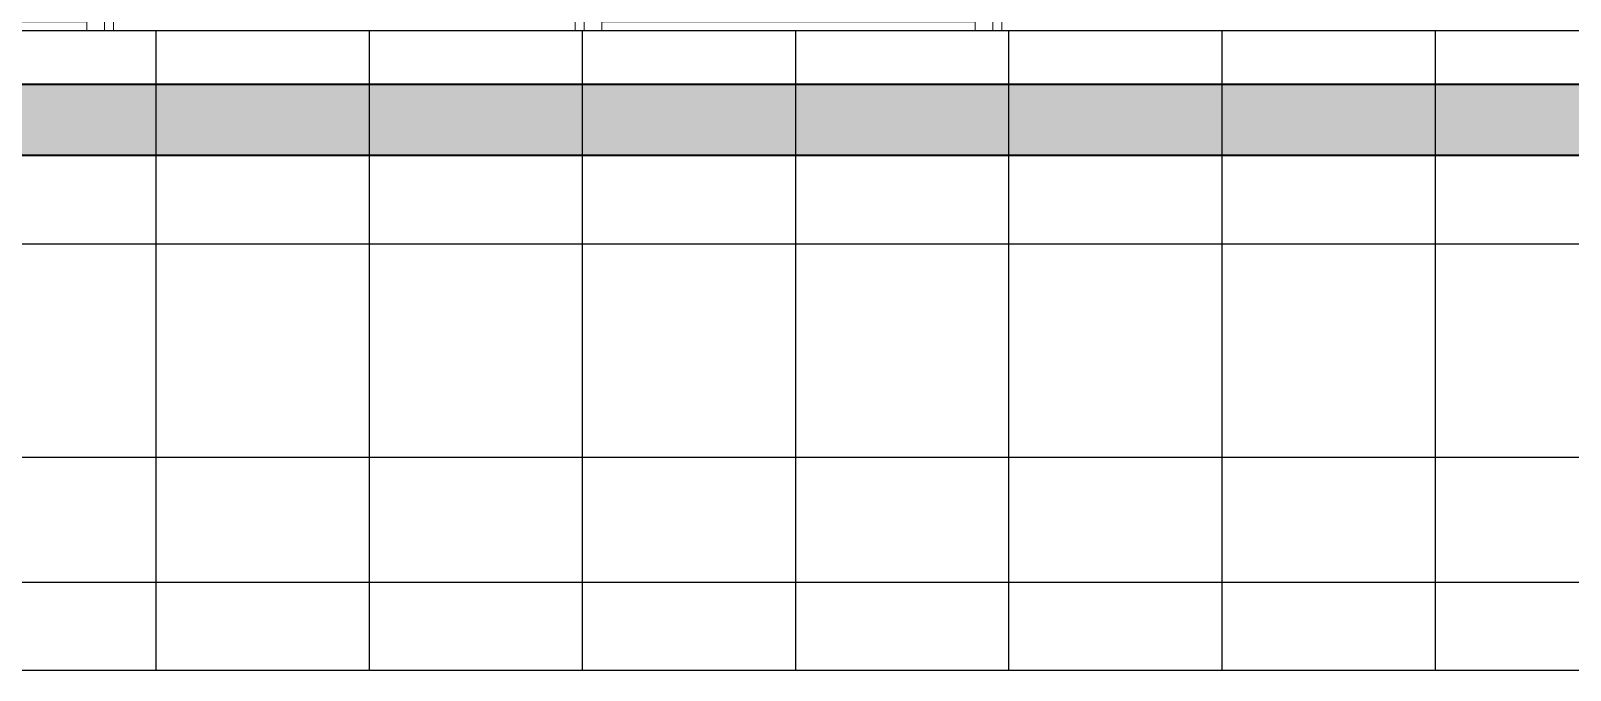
# Model space of a CAD drawing. Extents: x -12260 to 57327, y -29287 to 19916.
# Drawn here: x 38543 to 42876, y -2710 to -910 of the extents above; entities that cross this region are included whole.
import ezdxf

# ---------------------------------------------------------------- set-up
doc = ezdxf.new("R2010")
doc.units = 0
doc.header["$LTSCALE"] = 0.25
doc.linetypes.add('DASHDOT', pattern=[25.4, 12.7, -6.35, 0, -6.35])
doc.linetypes.add('HIDDEN', pattern=[9.525, 6.35, -3.175])
for name, color, linetype, lineweight in [('01-First Floor-FUR$0$Aluminum', 251, 'Continuous', 5), ('01-First Floor-FUR$0$Walls', 251, 'Continuous', 5), ('E-LITE-CLNG-CNDT', 6, 'DASHDOT', 35), ('E-POWR-FLOR-CNDT', 6, 'HIDDEN', 25), ('T-CABL-TRAY', 60, 'Continuous', 35)]:
    doc.layers.add(name, color=color, linetype=linetype, lineweight=lineweight)
doc.layers.add('01-First Floor-FUR$0$FALSE CEILING', color=251, linetype='Continuous')

# ---------------------------------------------------------------- blocks, each defined once
blk = doc.blocks.new('01-First Floor-FUR$0$A$C37be4daf')
at = {"layer": '01-First Floor-FUR$0$Aluminum'}
for p, q in [((1416, 598.2), (216, 598.2)), ((241, 498.2), (241, 598.2)), ((291, 548.2), (291, 598.2)), ((291, 573.2), (1341, 573.2)), ((1341, 548.2), (1341, 598.2)), ((1391, 498.2), (1391, 598.2)), ((1391, 548.2), (241, 548.2)), ((1416, 498.2), (216, 498.2))]:
    blk.add_line(p, q, dxfattribs=at)
at = {"layer": '01-First Floor-FUR$0$Walls'}
for p, q in [((216, 498.2), (216, 598.2)), ((1416, 498.2), (1416, 598.2))]:
    blk.add_line(p, q, dxfattribs=at)
blk = doc.blocks.new('01-First Floor-FUR')
at = {"layer": '01-First Floor-FUR$0$FALSE CEILING', "linetype": 'Continuous'}
for p, q in [((38896.4, -2710), (38896.4, -910)), ((39496.4, -2710), (39496.4, -910)), ((40096.4, -2710), (40096.4, -910)), ((40696.4, -2710), (40696.4, -910)), ((41296.4, -2710), (41296.4, -910)), ((41896.4, -2710), (41896.4, -910)), ((42496.4, -2710), (42496.4, -910)), ((8296.4, -1510), (48976, -1510)), ((8296.4, -2110), (48976, -2110))]:
    blk.add_line(p, q, dxfattribs=at)
at = {"layer": '01-First Floor-FUR$0$FALSE CEILING'}
blk.add_lwpolyline([(48976, -910), (8296.4, -910), (8296.4, -2710), (48976, -2710), (48976, -910)], dxfattribs=at)
at = {"xscale": -1, "rotation": 180}
blk.add_blockref('01-First Floor-FUR$0$A$C37be4daf', (37360, -311.8), dxfattribs=at)
at = {"rotation": 180}
blk.add_blockref('01-First Floor-FUR$0$A$C37be4daf', (41492, -311.8), dxfattribs=at)
blk = doc.blocks.new('*U52')
at = {"lineweight": 0}
h = blk.add_hatch(dxfattribs=at)
h.set_pattern_fill('HEX', color=253, scale=8, angle=270, style=0)
h.set_pattern_definition([(270, (1e-10, -7838.563), (43.9941, 8e-13), [25.4, -50.8]), (30, (1e-10, -7838.563), (-21.99705, 38.1), [25.4, -50.8]), (330, (1e-10, -7863.963), (21.99705, 38.1), [25.4, -50.8])])
h.paths.add_polyline_path([(0, 0), (-200, 0), (-200, -9550), (0, -9550)])
at = {"color": 0}
for p, q in [((0, 0), (0, -9550)), ((-200, 0), (-200, -9550))]:
    blk.add_line(p, q, dxfattribs=at)
blk = doc.blocks.new('A$Cd86d5af4')
at = {"layer": 'T-CABL-TRAY', "linetype": 'Continuous', "xscale": -1.000000000000001, "rotation": 90}
blk.add_blockref('*U52', (-12765, -1986), dxfattribs=at)

msp = doc.modelspace()

# ---------------------------------------------------------------- linework, layer by layer
at = {"layer": 'E-POWR-FLOR-CNDT'}
msp.add_lwpolyline([(36690.7, -2586.3), (36814.5, -2462.6), (46319.5, -2462.5), (46443.2, -2586.2)], dxfattribs=at)

# ---------------------------------------------------------------- block references
at = {"layer": 'E-LITE-CLNG-CNDT'}
msp.add_blockref('01-First Floor-FUR', (0, 0), dxfattribs=at)
at = {"layer": 'E-POWR-FLOR-CNDT'}
msp.add_blockref('A$Cd86d5af4', (47641, 726), dxfattribs=at)

doc.saveas('drawing.dxf')
